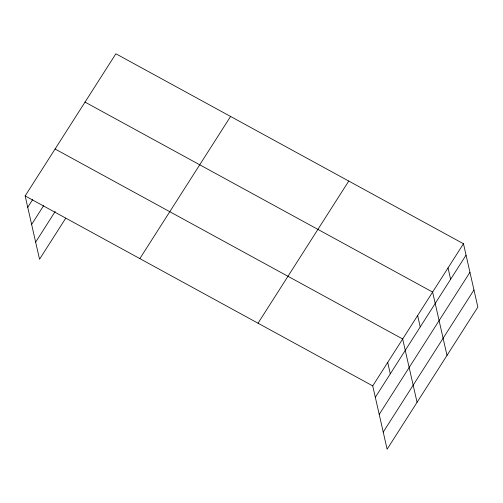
<?xml version="1.0" encoding="UTF-8"?>
<svg xmlns="http://www.w3.org/2000/svg" width="503" height="503" viewBox="0 0 503 503"><rect width="100%" height="100%" fill="white"/><g stroke="black" fill="none" stroke-linecap="round" stroke-linejoin="round"><path stroke-width="0.75" d="M65.736 218.208L39.536 259.252L25.15 195.925L115.879 53.777L463.464 243.748L477.85 307.075L387.121 449.223L372.736 385.895L463.464 243.748M27.74 207.324L32.733 199.502M31.632 224.457L43.692 205.57M35.644 242.119L55.192 211.499M139.853 258.611L230.581 116.463M258.033 323.203L348.761 181.055M375.32 397.295L466.048 255.147M379.218 414.428L469.947 272.28M383.229 432.083L473.958 289.935M85.032 102.109L432.611 292.073L447.004 355.407M55.091 149.014L402.67 338.984L417.062 402.312M25.15 195.925L372.736 385.895M448.035 267.91L450.625 279.31M417.641 315.532L420.231 326.931M387.706 362.437L390.29 373.836"/></g></svg>
